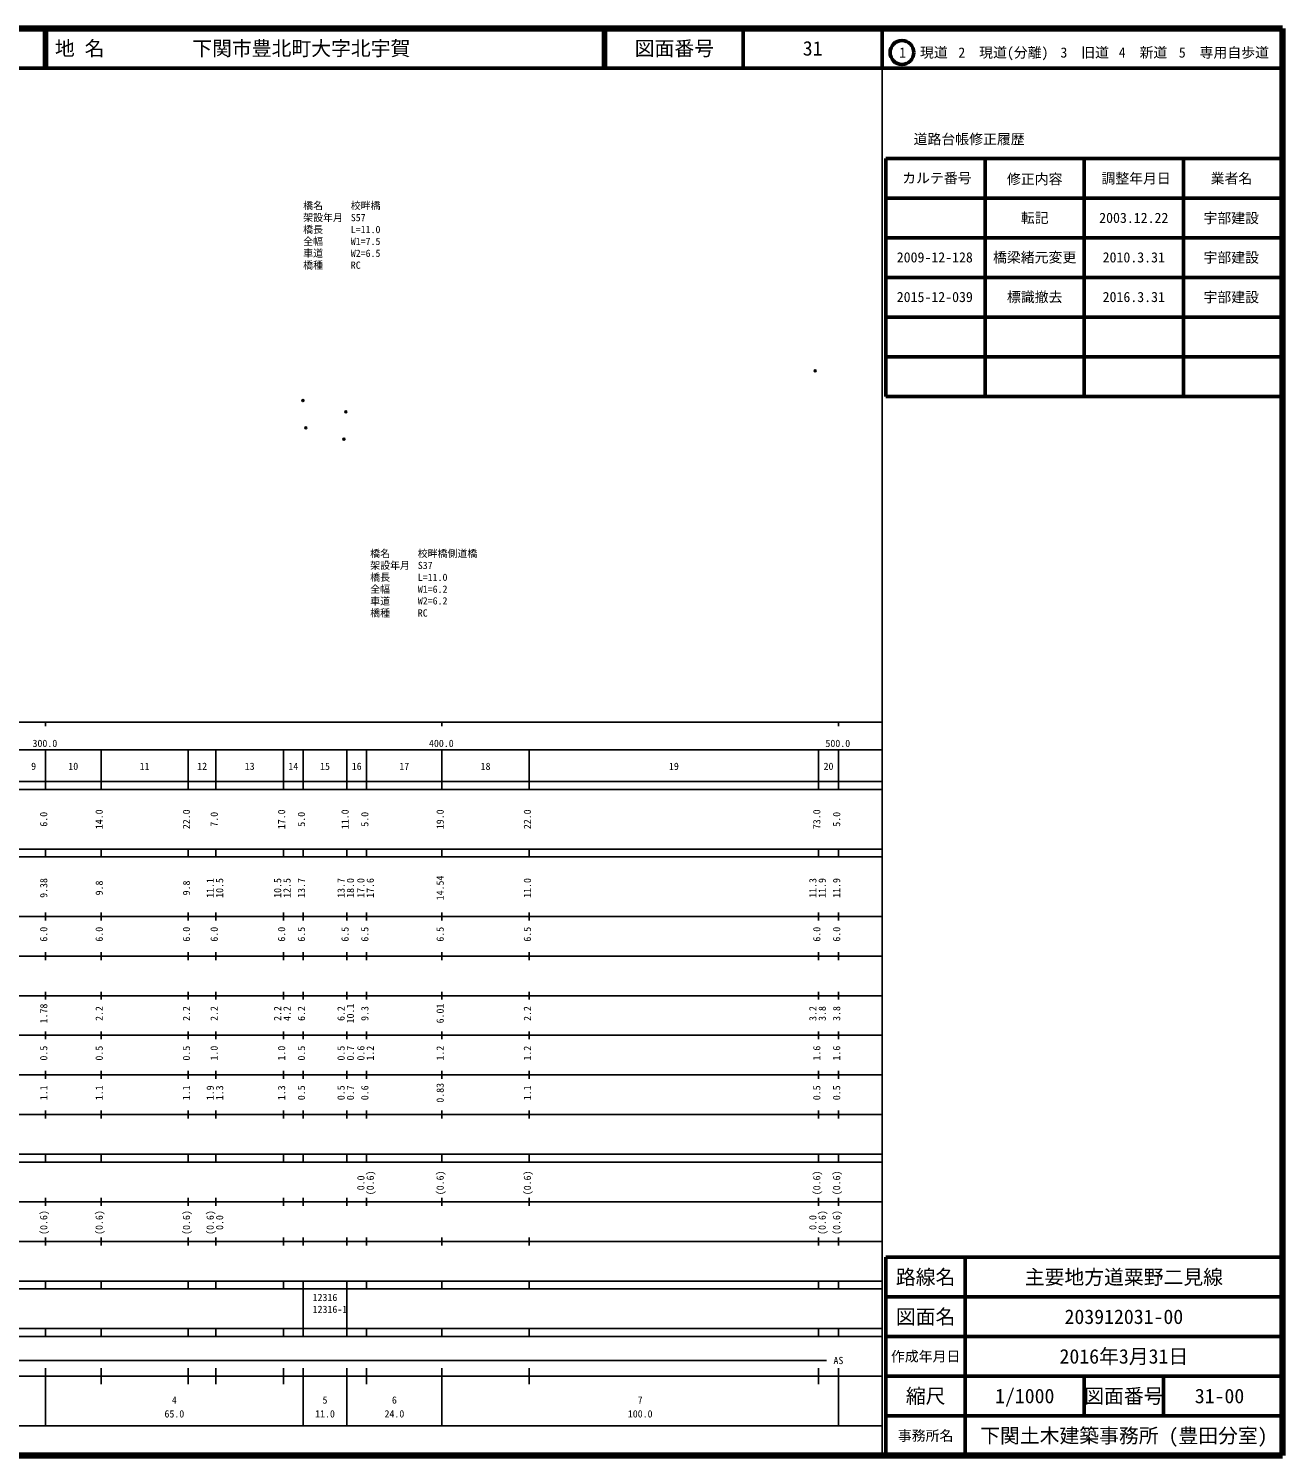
# Model space of a CAD drawing. Units: millimetres on the paper, with parts at other scales. Extents: x 40 to 680, y 20 to 380.
# Drawn here: x 363.7 to 680, y 20 to 380 of the extents above; entities that cross this region are included whole.
import ezdxf
from ezdxf.enums import TextEntityAlignment as Align

# ---------------------------------------------------------------- set-up
doc = ezdxf.new("R2010")
doc.units = ezdxf.units.MM
doc.header["$PDMODE"] = 32
doc.header["$PDSIZE"] = 0.5
for name, color, linetype in [('M-OTRS', 6, 'Continuous'), ('M-STR-HTXT', 7, 'Continuous'), ('M-TTL-TXT', 7, 'Continuous')]:
    doc.layers.add(name, color=color, linetype=linetype)
for name, color, linetype, lineweight in [('M-TTL', 2, 'Continuous', 140), ('M-TTL-BAND', 7, 'Continuous', 25), ('M-TTL-FRAM', 2, 'Continuous', 50), ('M-TTL-LINE', 7, 'Continuous', 50)]:
    doc.layers.add(name, color=color, linetype=linetype, lineweight=lineweight)
doc.styles.add('ＭＳ ゴシック', font='')
doc.styles.get('ＭＳ ゴシック').set_extended_font_data('MS Gothic')

msp = doc.modelspace()

# ---------------------------------------------------------------- linework, layer by layer
at = {"layer": 'M-OTRS'}
for p in [(562.126, 293.658), (432.944, 286.136), (443.744, 283.275), (433.645, 279.25), (443.286, 276.398)]:
    msp.add_point(p, dxfattribs=at)
at = {"layer": 'M-TTL'}
for p, q in [((680, 380), (40, 380)), ((680, 20), (680, 380)), ((40, 20), (680, 20))]:
    msp.add_line(p, q, dxfattribs=at)
at = {"layer": 'M-TTL-BAND'}
for p, q in [((579, 20), (579, 370)), ((40, 205), (579, 205)), ((368, 205), (368, 204)), ((468, 205), (468, 204)), ((568, 205), (568, 204)), ((68, 198), (579, 198)), ((368, 188), (368, 198)), ((382, 188), (382, 198)), ((404, 188), (404, 198)), ((411, 188), (411, 198)), ((428, 188), (428, 198)), ((433, 188), (433, 198)), ((444, 188), (444, 198)), ((449, 188), (449, 198)), ((468, 188), (468, 198)), ((490, 188), (490, 198)), ((563, 188), (563, 198)), ((568, 188), (568, 198)), ((40, 190), (579, 190)), ((40, 188), (579, 188)), ((40, 173), (579, 173)), ((368, 171), (368, 173)), ((382, 171), (382, 173)), ((404, 171), (404, 173)), ((411, 171), (411, 173)), ((428, 171), (428, 173)), ((433, 171), (433, 173)), ((444, 171), (444, 173)), ((449, 171), (449, 173)), ((468, 171), (468, 173)), ((490, 171), (490, 173)), ((563, 171), (563, 173)), ((568, 171), (568, 173)), ((40, 171), (579, 171)), ((40, 156), (579, 156)), ((368, 155), (368, 157)), ((382, 155), (382, 157)), ((404, 155), (404, 157)), ((411, 155), (411, 157)), ((428, 155), (428, 157)), ((433, 155), (433, 157)), ((444, 155), (444, 157)), ((449, 155), (449, 157)), ((468, 155), (468, 157)), ((490, 155), (490, 157)), ((563, 155), (563, 157)), ((568, 155), (568, 157)), ((46, 146), (579, 146)), ((368, 145), (368, 147)), ((382, 145), (382, 147)), ((404, 145), (404, 147)), ((411, 145), (411, 147)), ((428, 145), (428, 147)), ((433, 145), (433, 147)), ((444, 145), (444, 147)), ((449, 145), (449, 147)), ((468, 145), (468, 147)), ((490, 145), (490, 147)), ((563, 145), (563, 147)), ((568, 145), (568, 147)), ((368, 135), (368, 137)), ((382, 135), (382, 137)), ((404, 135), (404, 137)), ((411, 135), (411, 137)), ((428, 135), (428, 137)), ((433, 135), (433, 137)), ((444, 135), (444, 137)), ((449, 135), (449, 137)), ((468, 135), (468, 137)), ((490, 135), (490, 137)), ((563, 135), (563, 137)), ((568, 135), (568, 137)), ((52, 136), (579, 136)), ((46, 126), (579, 126)), ((368, 125), (368, 127)), ((382, 125), (382, 127)), ((404, 125), (404, 127)), ((411, 125), (411, 127)), ((428, 125), (428, 127)), ((433, 125), (433, 127)), ((444, 125), (444, 127)), ((449, 125), (449, 127)), ((468, 125), (468, 127)), ((490, 125), (490, 127)), ((563, 125), (563, 127)), ((568, 125), (568, 127)), ((52, 116), (579, 116)), ((368, 115), (368, 117)), ((382, 115), (382, 117)), ((404, 115), (404, 117)), ((411, 115), (411, 117)), ((428, 115), (428, 117)), ((433, 115), (433, 117)), ((444, 115), (444, 117)), ((449, 115), (449, 117)), ((468, 115), (468, 117)), ((490, 115), (490, 117)), ((563, 115), (563, 117)), ((568, 115), (568, 117)), ((46, 106), (579, 106)), ((368, 105), (368, 107)), ((382, 105), (382, 107)), ((404, 105), (404, 107)), ((411, 105), (411, 107)), ((428, 105), (428, 107)), ((433, 105), (433, 107)), ((444, 105), (444, 107)), ((449, 105), (449, 107)), ((468, 105), (468, 107)), ((490, 105), (490, 107)), ((563, 105), (563, 107)), ((568, 105), (568, 107)), ((40, 96), (579, 96)), ((40, 94), (579, 94)), ((368, 94), (368, 96)), ((382, 94), (382, 96)), ((404, 94), (404, 96)), ((411, 94), (411, 96)), ((428, 94), (428, 96)), ((433, 94), (433, 96)), ((444, 94), (444, 96)), ((449, 94), (449, 96)), ((468, 94), (468, 96)), ((490, 94), (490, 96)), ((563, 94), (563, 96)), ((568, 94), (568, 96)), ((49, 84), (579, 84)), ((368, 83), (368, 85)), ((382, 83), (382, 85)), ((404, 83), (404, 85)), ((411, 83), (411, 85)), ((428, 83), (428, 85)), ((433, 83), (433, 85)), ((444, 83), (444, 85)), ((449, 83), (449, 85)), ((468, 83), (468, 85)), ((490, 83), (490, 85)), ((563, 83), (563, 85)), ((568, 83), (568, 85)), ((40, 74), (579, 74)), ((368, 73), (368, 75)), ((382, 73), (382, 75)), ((404, 73), (404, 75)), ((411, 73), (411, 75)), ((428, 73), (428, 75)), ((433, 73), (433, 75)), ((444, 73), (444, 75)), ((449, 73), (449, 75)), ((468, 73), (468, 75)), ((490, 73), (490, 75)), ((563, 73), (563, 75)), ((568, 73), (568, 75)), ((40, 64), (579, 64)), ((40, 62), (579, 62)), ((368, 62), (368, 64)), ((382, 62), (382, 64)), ((404, 62), (404, 64)), ((411, 62), (411, 64)), ((428, 62), (428, 64)), ((433, 62), (433, 64)), ((433, 52), (433, 62)), ((444, 62), (444, 64)), ((444, 52), (444, 62)), ((449, 62), (449, 64)), ((468, 62), (468, 64)), ((490, 62), (490, 64)), ((563, 62), (563, 64)), ((568, 62), (568, 64)), ((40, 52), (579, 52)), ((368, 50), (368, 52)), ((382, 50), (382, 52)), ((404, 50), (404, 52)), ((411, 50), (411, 52)), ((428, 50), (428, 52)), ((433, 50), (433, 52)), ((444, 50), (444, 52)), ((449, 50), (449, 52)), ((468, 50), (468, 52)), ((490, 50), (490, 52)), ((563, 50), (563, 52)), ((568, 50), (568, 52)), ((40, 50), (579, 50)), ((71, 44), (565, 44)), ((40, 40), (579, 40)), ((368, 27.5), (368, 42)), ((382, 38), (382, 42)), ((404, 38), (404, 42)), ((411, 38), (411, 42)), ((428, 38), (428, 42)), ((433, 27.5), (433, 42)), ((444, 27.5), (444, 42)), ((449, 38), (449, 42)), ((468, 27.5), (468, 42)), ((490, 38), (490, 42)), ((563, 38), (563, 42)), ((568, 27.5), (568, 42)), ((68, 27.5), (579, 27.5))]:
    msp.add_line(p, q, dxfattribs=at)
at = {"layer": 'M-TTL-FRAM'}
for p, q in [((580, 347.197), (580, 287.197)), ((580, 347.197), (680, 347.197)), ((580, 287.197), (680, 287.197)), ((680, 70), (580, 70)), ((580, 70), (580, 20))]:
    msp.add_line(p, q, dxfattribs=at)
at = {"layer": 'M-TTL-LINE'}
for p, q in [((367.75, 380), (367.75, 370)), ((368.25, 380), (368.25, 370)), ((508.747, 380), (508.747, 370)), ((509.247, 380), (509.247, 370)), ((543.997, 380), (543.997, 370)), ((579, 380), (579, 370)), ((40, 370), (680, 370)), ((605, 347.197), (605, 287.197)), ((630, 347.197), (630, 287.197)), ((655, 347.197), (655, 287.197)), ((580, 337.197), (680, 337.197)), ((580, 327.197), (680, 327.197)), ((580, 317.197), (680, 317.197)), ((580, 307.197), (680, 307.197)), ((580, 297.197), (680, 297.197)), ((600, 70), (600, 20)), ((680, 60), (580, 60)), ((680, 50), (580, 50)), ((680, 40), (580, 40)), ((630, 40), (630, 30)), ((650, 40), (650, 30)), ((680, 30), (580, 30))]:
    msp.add_line(p, q, dxfattribs=at)
msp.add_circle((584.031, 373.958), 3, dxfattribs=at)

# ---------------------------------------------------------------- texts
at = {"layer": 'M-STR-HTXT', "style": 'ＭＳ ゴシック'}
for s, p in [('橋名', (433, 333.839)), ('校畔橋', (445, 333.839)), ('架設年月', (433, 330.839)), ('S57', (445, 330.839)), ('橋長', (433, 327.839)), ('L=11.0', (445, 327.839)), ('全幅', (433, 324.839)), ('車道', (433, 321.839)), ('W1=7.5', (445, 324.839)), ('W2=6.5', (445, 321.839)), ('橋種', (433, 318.839)), ('RC', (445, 318.839)), ('橋名', (449.905, 246.086)), ('校畔橋側道橋', (461.905, 246.086)), ('架設年月', (449.905, 243.086)), ('S37', (461.905, 243.086)), ('橋長', (449.905, 240.086)), ('L=11.0', (461.905, 240.086)), ('全幅', (449.905, 237.086)), ('W1=6.2', (461.905, 237.086)), ('車道', (449.905, 234.086)), ('W2=6.2', (461.905, 234.148)), ('橋種', (449.905, 231.086)), ('RC', (461.905, 231.086))]:
    msp.add_text(s, height=1.833, dxfattribs=at).set_placement(p, align=Align.BOTTOM_LEFT)
at = {"layer": 'M-TTL-BAND', "style": 'ＭＳ ゴシック'}
for s, p in [('300.0', (367.844, 198.195)), ('400.0', (467.844, 198.195)), ('500.0', (567.844, 198.195)), ('9', (365, 192.405)), ('10', (375, 192.405)), ('11', (393, 192.405)), ('12', (407.5, 192.405)), ('13', (419.5, 192.405)), ('14', (430.5, 192.405)), ('15', (438.5, 192.405)), ('16', (446.5, 192.405)), ('17', (458.5, 192.405)), ('18', (479, 192.405)), ('19', (526.5, 192.405)), ('20', (565.5, 192.405)), ('AS', (568, 42.5)), ('4', (400.5, 32.523)), ('5', (438.5, 32.523)), ('6', (456, 32.523)), ('7', (518, 32.523)), ('65.0', (400.5, 29.033)), ('11.0', (438.5, 29.033)), ('24.0', (456, 29.033)), ('100.0', (518, 29.033))]:
    msp.add_text(s, height=1.833, dxfattribs=at).set_placement(p, align=Align.BOTTOM_CENTER)
for s, p in [('6.0', (369, 180.5)), ('14.0', (383, 180.5)), ('22.0', (405, 180.5)), ('7.0', (412, 180.5)), ('17.0', (429, 180.5)), ('5.0', (434, 180.5)), ('11.0', (445, 180.5)), ('5.0', (450, 180.5)), ('19.0', (469, 180.5)), ('22.0', (491, 180.5)), ('73.0', (564, 180.5)), ('5.0', (569, 180.5)), ('14.54', (469, 163.174)), ('9.38', (369, 163.174)), ('9.8', (383, 163.174)), ('9.8', (405, 163.174)), ('11.1', (411, 163.174)), ('10.5', (413.37, 163.174)), ('10.5', (428, 163.174)), ('12.5', (430.37, 163.174)), ('13.7', (434, 163.174)), ('13.7', (444, 163.174)), ('18.0', (446.37, 163.174)), ('17.0', (449, 163.174)), ('17.6', (451.37, 163.174)), ('11.0', (491, 163.174)), ('11.3', (563, 163.174)), ('11.9', (565.37, 163.174)), ('11.9', (569, 163.174)), ('6.0', (369, 151.5)), ('6.0', (383, 151.5)), ('6.0', (405, 151.5)), ('6.0', (412, 151.5)), ('6.0', (429, 151.5)), ('6.5', (434, 151.5)), ('6.5', (445, 151.5)), ('6.5', (450, 151.5)), ('6.5', (469, 151.5)), ('6.5', (491, 151.5)), ('6.0', (564, 151.5)), ('6.0', (569, 151.5)), ('1.78', (369, 131.5)), ('2.2', (383, 131.5)), ('2.2', (405, 131.5)), ('2.2', (412, 131.5)), ('2.2', (428, 131.5)), ('4.2', (430.37, 131.5)), ('6.2', (434, 131.5)), ('6.2', (444, 131.5)), ('10.1', (446.37, 131.5)), ('9.3', (450, 131.5)), ('6.01', (469, 131.5)), ('2.2', (491, 131.5)), ('3.2', (563, 131.5)), ('3.8', (565.37, 131.5)), ('3.8', (569, 131.5)), ('0.5', (369, 121.5)), ('0.5', (383, 121.5)), ('0.5', (405, 121.5)), ('1.0', (412, 121.5)), ('1.0', (429, 121.5)), ('0.5', (434, 121.5)), ('0.5', (444, 121.5)), ('0.7', (446.37, 121.5)), ('0.6', (449, 121.5)), ('1.2', (451.37, 121.5)), ('1.2', (469, 121.5)), ('1.2', (491, 121.5)), ('1.6', (564, 121.5)), ('1.6', (569, 121.5)), ('1.1', (369, 111.5)), ('1.1', (383, 111.5)), ('1.1', (405, 111.5)), ('1.9', (411, 111.5)), ('1.3', (413.37, 111.5)), ('1.3', (429, 111.5)), ('0.5', (434, 111.5)), ('0.5', (444, 111.5)), ('0.7', (446.37, 111.5)), ('0.6', (450, 111.5)), ('0.83', (469, 111.5)), ('1.1', (491, 111.5)), ('0.5', (564, 111.5)), ('0.5', (569, 111.5)), ('0.0', (449, 88.764)), ('(0.6)', (451.37, 88.764)), ('(0.6)', (469, 88.764)), ('(0.6)', (491, 88.764)), ('(0.6)', (564, 88.764)), ('(0.6)', (569, 88.764)), ('(0.6)', (369, 78.764)), ('(0.6)', (383, 78.764)), ('(0.6)', (405, 78.764)), ('(0.6)', (411, 78.764)), ('0.0', (413.37, 78.764)), ('0.0', (563, 78.764)), ('(0.6)', (565.37, 78.764)), ('(0.6)', (569, 78.764))]:
    msp.add_text(s, height=1.833, rotation=90, dxfattribs=at).set_placement(p, align=Align.BOTTOM_CENTER)
for s, p in [('12316', (435.375, 58.405)), ('12316-1', (435.375, 55.405))]:
    msp.add_text(s, height=1.833, dxfattribs=at).set_placement(p, align=Align.BOTTOM_LEFT)
at = {"layer": 'M-TTL-TXT', "style": 'ＭＳ ゴシック'}
for s, p in [('地 名', (370.38, 375)), ('下関市豊北町大字北宇賀', (405.024, 375))]:
    msp.add_text(s, height=3.666, dxfattribs=at).set_placement(p, align=Align.MIDDLE_LEFT)
for s, height, p in [('図面番号', 3.666, (526.622, 375)), ('31', 3.666, (561.497, 375)), ('1\u3000現道', 2.566, (589.448, 373.958)), ('2\u3000現道(分離)', 2.566, (609.619, 373.958)), ('3\u3000旧道', 2.566, (630.121, 373.958)), ('4\u3000新道', 2.566, (644.824, 373.958)), ('5\u3000専用自歩道', 2.566, (665.228, 373.958)), ('道路台帳修正履歴', 2.566, (600.968, 352.113)), ('カルテ番号', 2.566, (592.839, 342.277)), ('修正内容', 2.566, (617.509, 342.023)), ('調整年月日', 2.566, (643.089, 342.197)), ('業者名', 2.566, (667.134, 342.197)), ('転記', 2.566, (617.5, 332.245)), ('2003.12.22', 2.566, (642.5, 332.245)), ('宇部建設', 2.566, (667.077, 332.189)), ('2009-12-128', 2.566, (592.311, 322.275)), ('橋梁緒元変更', 2.566, (617.5, 322.275)), ('2010.3.31', 2.566, (642.5, 322.275)), ('宇部建設', 2.566, (667.077, 322.218)), ('2015-12-039', 2.566, (592.311, 312.275)), ('標識撤去', 2.566, (617.5, 312.275)), ('2016.3.31', 2.566, (642.5, 312.275)), ('宇部建設', 2.566, (667.077, 312.218)), ('路線名', 3.666, (590, 65)), ('路線名', 3.666, (590, 65)), ('主要地方道粟野二見線', 3.666, (640, 65)), ('図面名', 3.666, (590, 55)), ('図面名', 3.666, (590, 55)), ('203912031-00', 3.666, (640, 55)), ('2016年3月31日', 3.666, (640, 45)), ('作成年月日', 2.566, (590, 45)), ('作成年月日', 2.566, (590, 45)), ('縮尺', 3.666, (590, 35)), ('縮尺', 3.666, (590, 35)), ('1/1000', 3.666, (615, 35)), ('図面番号', 3.666, (640, 35)), ('図面番号', 3.666, (640, 35)), ('31-00', 3.666, (664.125, 35)), ('事務所名', 2.566, (590, 25)), ('事務所名', 2.566, (590, 25)), ('下関土木建築事務所 (豊田分室)', 3.666, (640, 25))]:
    msp.add_text(s, height=height, dxfattribs=at).set_placement(p, align=Align.MIDDLE_CENTER)

doc.saveas('drawing.dxf')
